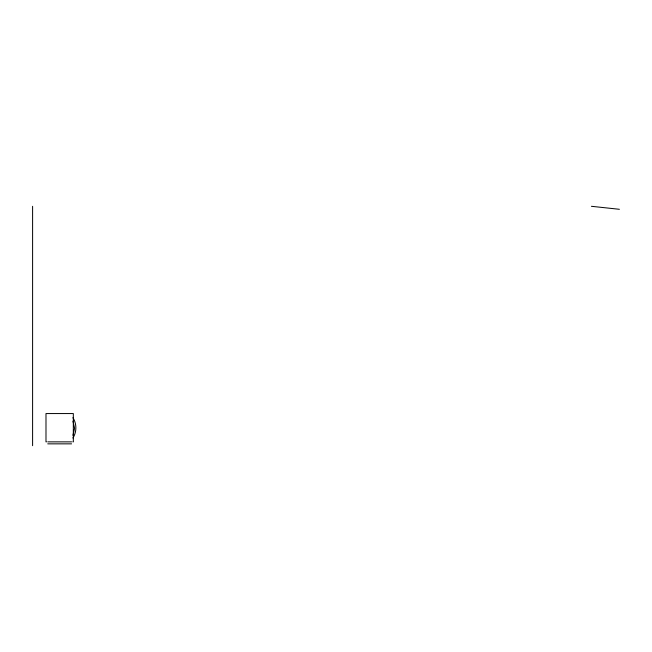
<?xml version="1.0" encoding="UTF-8"?>
<svg xmlns="http://www.w3.org/2000/svg" width="652" height="652" viewBox="0 0 652 652"><rect width="100%" height="100%" fill="white"/><g stroke="black" fill="none" stroke-linecap="round" stroke-linejoin="round"><path stroke-width="0.98" d="M72.942 435.324L74.605 428.25L72.942 421.168M72.885 438.014C76.863 432.17 76.863 423.547 72.885 417.704M46.455 441.86L45.99 441.86L45.99 413.555L73.326 413.555L73.326 441.86L72.861 441.86M47.743 441.86L71.573 441.86M47.743 443.849L71.573 443.849M591.421 206.301L619.4 209.292M32.6 206.301L32.6 445.699"/></g></svg>
